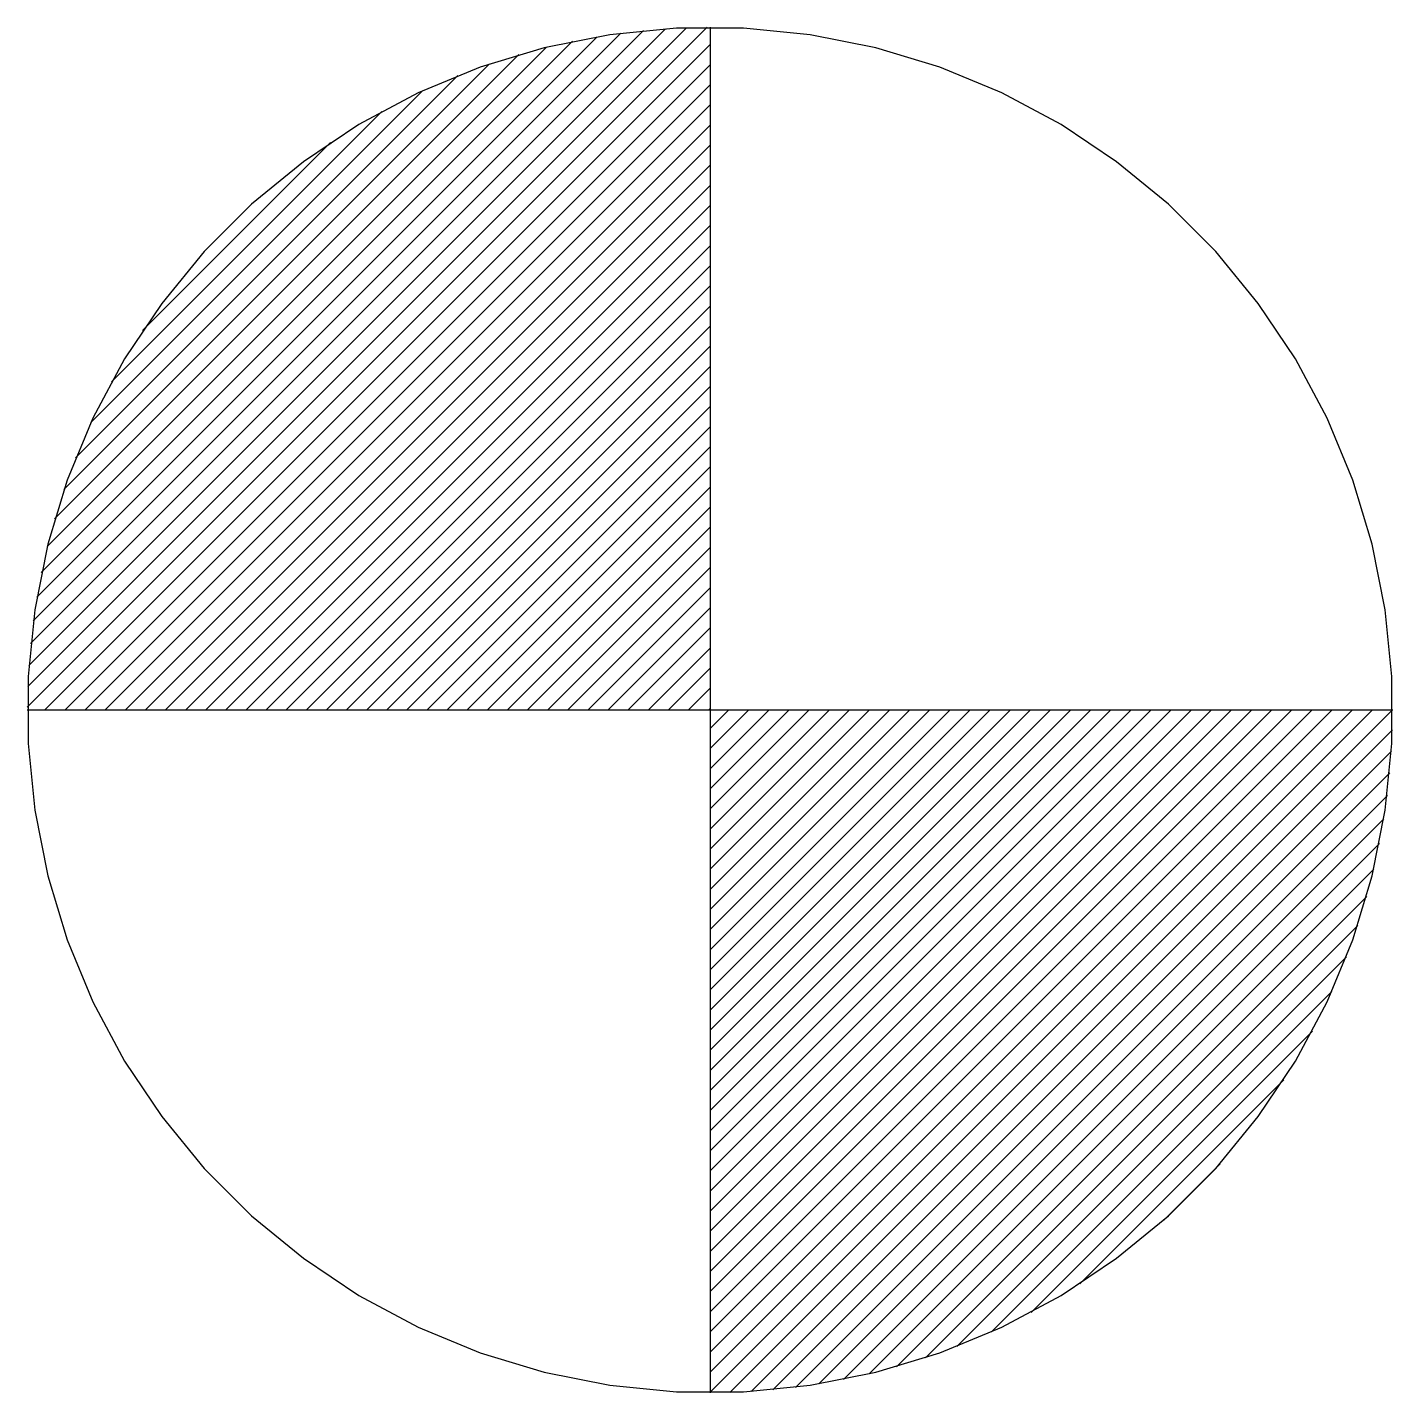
# Model space of a CAD drawing. Header units: inches. Extents: x -6 to 6, y -6 to 6.
import ezdxf

# ---------------------------------------------------------------- set-up
doc = ezdxf.new("R2010")
doc.units = ezdxf.units.IN
doc.header["$LTSCALE"] = 48
doc.header["$MEASUREMENT"] = 0

# ---------------------------------------------------------------- blocks, each defined once
blk = doc.blocks.new('AP')
h = blk.add_hatch()
h.set_pattern_fill('ANSI31', color=5, style=0)
h.set_pattern_definition([(45, (20.20731, -74.17701), (-0.08838835, 0.08838835), [])])
h.paths.add_polyline_path([(0, 6, 0.414214), (-6, 0), (0, 0)])
h.paths.add_polyline_path([(6, 0), (0, 0), (0, -6, 0.414214)])
for points in [[(0, 6), (0, -6)], [(6, 0), (-6, 0)]]:
    blk.add_lwpolyline(points)
blk.add_lwpolyline([(-0.294, 5.993), (-0.88, 5.935), (-1.458, 5.82), (-2.021, 5.649), (-2.565, 5.424), (-3.085, 5.146), (-3.574, 4.819), (-4.029, 4.446), (-4.446, 4.029), (-4.819, 3.574), (-5.146, 3.085), (-5.424, 2.565), (-5.649, 2.021), (-5.82, 1.458), (-5.935, 0.88), (-5.993, 0.294), (-5.993, -0.294), (-5.935, -0.88), (-5.82, -1.458), (-5.649, -2.021), (-5.424, -2.565), (-5.146, -3.085), (-4.819, -3.574), (-4.446, -4.029), (-4.029, -4.446), (-3.574, -4.819), (-3.085, -5.146), (-2.565, -5.424), (-2.021, -5.649), (-1.458, -5.82), (-0.88, -5.935), (-0.294, -5.993), (0.294, -5.993), (0.88, -5.935), (1.458, -5.82), (2.021, -5.649), (2.565, -5.424), (3.085, -5.146), (3.574, -4.819), (4.029, -4.446), (4.446, -4.029), (4.819, -3.574), (5.146, -3.085), (5.424, -2.565), (5.649, -2.021), (5.82, -1.458), (5.935, -0.88), (5.993, -0.294), (5.993, 0.294), (5.935, 0.88), (5.82, 1.458), (5.649, 2.021), (5.424, 2.565), (5.146, 3.085), (4.819, 3.574), (4.446, 4.029), (4.029, 4.446), (3.574, 4.819), (3.085, 5.146), (2.565, 5.424), (2.021, 5.649), (1.458, 5.82), (0.88, 5.935), (0.294, 5.993)], close=True)

msp = doc.modelspace()

# ---------------------------------------------------------------- block references
msp.add_blockref('AP', (0, 0))

doc.saveas('drawing.dxf')
